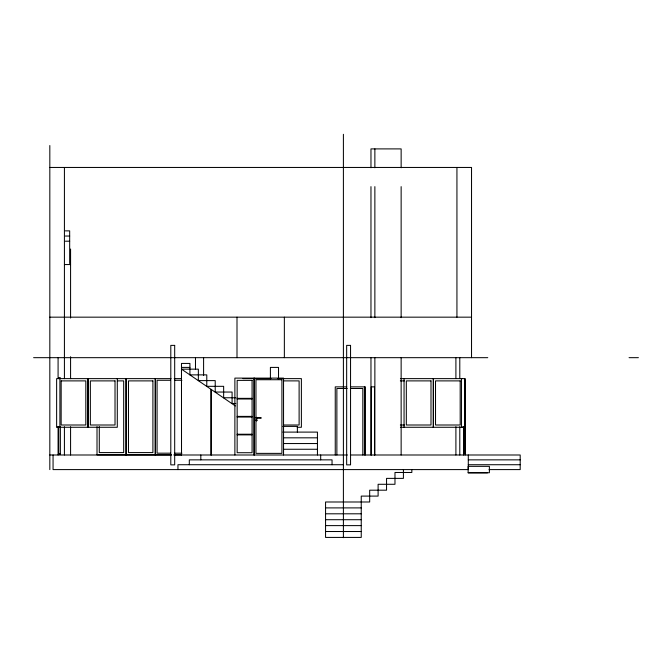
<?xml version="1.0" encoding="UTF-8"?>
<svg xmlns="http://www.w3.org/2000/svg" width="672" height="672" viewBox="0 0 672 672"><rect width="100%" height="100%" fill="white"/><g stroke="black" fill="none" stroke-linecap="round" stroke-linejoin="round"><path stroke-width="1.01" d="M49.82 167.454L471.534 167.454L471.534 357.672M65.352 230.866L69.67 230.866L69.67 263.542M65.352 236.04L69.67 236.04M65.352 241.198L69.67 241.198M64.42 264.558L70.577 264.558M49.82 317.167L471.534 317.167M33.6 357.672L487.754 357.672M629.068 357.672L638.392 357.672M181.524 367.408L189.916 367.408M181.482 369.155L198.349 369.155L198.349 380.604L215.216 380.604L215.216 392.045L232.084 392.045L232.084 403.494L235.838 403.494M58.741 377.924L60.362 377.924M58.741 378.185L60.362 378.185M460.362 378.546L461.983 378.546M171.049 378.622L56.633 378.622L56.633 427.123L59.909 427.123L59.909 378.622M174.174 378.622L181.474 378.622M242.97 378.622L270.976 378.622M277.393 378.622L301.384 378.622L301.384 427.274L297.209 427.274M400.411 378.622L465.142 378.622L465.142 454.994M170.52 380.285L157.072 380.285L157.072 453.18L170.52 453.18M174.661 380.285L181.902 380.285M465.142 380.268L465.142 453.34M61.152 380.89L85.831 380.89L85.814 425.006L61.152 425.006L61.169 380.89M117.583 380.89L123.682 380.89L123.682 452.584L99.288 452.584L99.288 426.602M283.702 380.89L299.116 380.89L299.116 425.006L283.702 425.006M400.352 380.89L404.401 380.89M346.718 386.87L335.252 386.87L335.252 454.994M350.86 386.87L365.459 386.87L365.459 454.994M347.256 388.492L336.874 388.492L336.874 454.994M350.364 388.492L362.821 388.492L362.821 454.994M235.838 397.765L223.65 397.765L223.65 386.324L206.783 386.324L206.783 374.875L189.916 374.875L189.916 363.434L181.482 363.434L181.524 454.994M237.157 398.353L252.076 398.353M237.157 399L252.076 399M464.638 416.044L465.452 416.018L464.638 416.506M464.638 416.195L465.452 416.262M237.157 416.388L252.076 416.388M464.638 416.321L465.452 416.38M237.157 417.043L252.076 417.043M400.352 425.006L404.401 425.006M282.887 426.384L297.377 426.384L297.377 432.104M56.994 427.274L58.615 427.274M58.884 427.274L117.298 427.274L117.298 378.622M400.411 427.274L462.47 427.274M462.731 427.274L464.352 427.274M282.887 432.104L317.444 432.104L317.444 454.994M237.157 434.23L252.076 434.23M237.157 434.876L252.076 434.876M283.643 437.825L317.444 437.825M283.643 443.545L317.444 443.545M283.643 449.266L317.444 449.266M174.661 453.18L181.902 453.18M464.167 453.34L463.848 427.241M58.741 453.944L60.362 453.944M171.049 454.852L97.012 454.852L97.012 426.653M174.174 454.852L181.474 454.852M49.82 454.994L171.511 454.994M173.897 454.994L347.449 454.994M350.364 454.994L520.195 454.994L520.195 469.594L489.048 469.594M468.292 459.858L520.195 459.858M343.4 464.722L177.954 464.722L177.954 469.594M468.292 464.722L520.195 464.722M468.14 472.744L489.376 472.744L489.376 466.343L468.14 466.343L468.14 472.836L487.444 472.836M325.559 507.898L361.242 507.898M325.559 513.803L361.242 513.803M325.559 519.708L361.242 519.708M325.559 525.613L361.242 525.613M325.559 531.518L361.242 531.518M181.524 369.155L235.376 405.972M468.292 454.994L468.292 469.594L53.063 469.594L53.063 454.994M465.284 416.018L465.284 416.506M464.722 378.622L464.722 427.123L461.446 427.123L461.446 378.622M463.52 426.745L463.52 454.994M459.791 357.512L459.791 378.479M459.791 426.695L459.791 454.994M456.935 167.454L456.935 317.167M455.902 357.512L455.902 378.479M455.902 426.695L455.902 454.994M433.423 378.622L433.423 427.274M433.264 378.622L433.264 427.274M411.844 469.526L411.844 472.475L394.976 472.475L394.976 484.285L378.109 484.285L378.109 496.096L361.242 496.096L361.242 537.424L325.559 537.424L325.559 501.992L369.676 501.992L369.676 490.19L386.543 490.19L386.543 478.38L403.41 478.38L403.41 469.526M404.057 378.622L404.057 427.274M401.142 167.765L401.142 148.898L370.969 148.898L370.969 167.765M401.142 186.631L401.142 317.671M401.142 357.504L401.142 454.994M374.867 148.898L374.867 167.765M374.867 186.631L374.867 317.671M374.867 357.504L374.867 454.994M374.506 454.994L374.506 386.87L371.255 386.87L371.255 454.994M370.969 186.631L370.969 317.671M370.969 357.504L370.969 454.994M364.442 386.87L364.442 454.994M343.4 134.291L343.4 537.709M332.044 464.722L332.044 459.858L189.311 459.858L189.311 464.722M320.687 454.994L320.687 459.858M284.357 317.167L284.357 357.672M283.542 454.994L283.542 378.109L234.881 378.109L234.881 454.994M278.519 378.874L278.519 367.408L270.404 367.408L270.404 378.874M256.754 417.69L256.754 418.177M254.234 378.109L254.234 454.994M253.999 378.109L253.999 454.994M236.998 317.167L236.998 357.672M211.176 389.432L211.176 454.994M211.042 389.34L211.042 454.994M203.591 357.672L203.591 375.463M200.819 454.994L200.819 459.858M195.485 357.672L195.485 369.188M155.408 378.622L155.408 454.852M155.173 378.622L155.173 454.852M126.21 378.622L126.21 454.852M125.958 378.622L125.958 454.852M88.091 378.622L88.091 427.274M87.923 378.622L87.923 427.274M70.577 249.043L70.577 318.041M70.577 356.723L70.577 378.672M70.577 426.737L70.577 454.994M64.42 167.454L64.42 378.672M64.42 426.737L64.42 454.994M60.362 426.871L60.362 454.196L58.741 454.196L58.741 426.871M58.086 357.672L58.086 378.605M58.086 426.737L58.086 454.994M49.82 145.53L49.82 469.594M255.982 420.126C256.99 422.68 257.888 418.144 255.982 420.126M256.444 420.218L256.847 420.353L256.46 420.16M256.04 417.757L256.494 418.53L257.225 418.177A1.319 1.319 0 0 0 257.233 417.69L256.654 417.287L256.04 417.757M256.418 417.866L261.181 418.177L261.181 417.69L256.418 417.866M174.686 345.383L170.797 345.383L170.797 464.864L174.686 464.864L174.686 345.383M350.549 345.383L346.66 345.383L346.66 464.864L350.549 464.864L350.549 345.383M281.921 379.73L255.965 379.73L255.965 453.373L281.921 453.373L281.921 379.73M252.076 380.377L237.157 380.377L237.157 452.718L252.076 452.718L252.076 380.377M115.021 380.89L90.359 380.89L90.359 425.006L115.021 425.006L115.021 380.89M152.905 380.89L128.478 380.89L128.478 452.584L152.905 452.584L152.905 380.89M430.996 380.89L406.325 380.89L406.325 425.006L430.996 425.006L430.996 380.89M460.194 380.89L435.515 380.89L435.532 425.006L460.194 425.006L460.177 380.89"/></g></svg>
